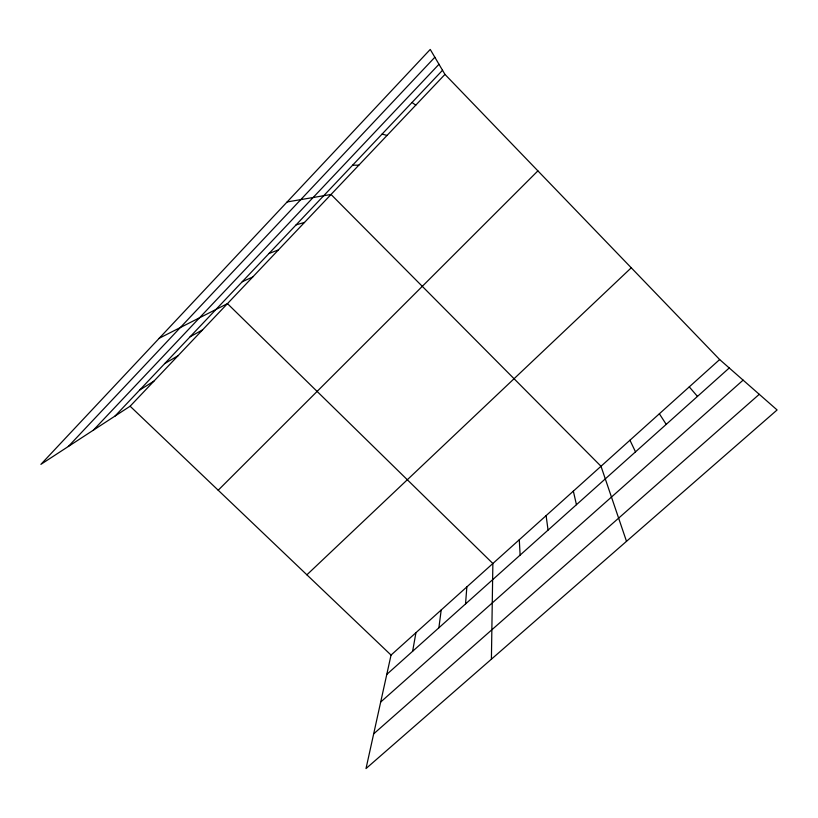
<?xml version="1.0" encoding="UTF-8"?>
<svg xmlns="http://www.w3.org/2000/svg" width="818" height="818" viewBox="0 0 818 818"><rect width="100%" height="100%" fill="white"/><g stroke="black" fill="none" stroke-linecap="round" stroke-linejoin="round"><path stroke-width="1.23" d="M491.403 659.185L492.865 563.51L227.455 303.631L159.224 338.253M465.544 603.929L466.843 586.915M438.888 627.784L441.199 609.972M412.63 651.271L415.933 632.703M719.656 359.552L391.045 655.085L366.014 768.562L777.1 409.961L719.656 359.552L444.961 74.397L430.237 49.438L40.9 464.358L130.123 406.219L444.961 74.397M68.334 446.475L434.839 57.25M93.375 430.166L438.99 64.264M115.031 416.055L442.528 70.266M218.191 490.227L537.896 170.87M306.883 574.819L631.261 267.793M386.781 674.41L729.247 367.977M380.677 702.048L743.112 380.135M373.662 733.858L759.257 394.307M139.673 390.033L153.896 381.157M164.704 363.601L178.038 355.718M190.144 336.75L202.557 329.879M242.261 281.719L252.742 276.985M268.958 253.519L278.427 249.909M296.106 224.858L304.531 222.414M287.138 201.944L331.045 194.469L601.005 466.26L626.506 541.332M352.64 165.175L358.816 165.195M382.078 134.091L387.047 135.44M412.037 102.465L415.759 105.185M130.123 406.219L391.045 655.085M689.267 386.883L697.468 396.413M659.369 413.775L666.22 424.368M629.952 440.227L635.504 451.853M573.346 491.127L576.445 504.696M546.107 515.626L548.06 530.095M519.287 539.747L520.125 555.095"/></g></svg>
